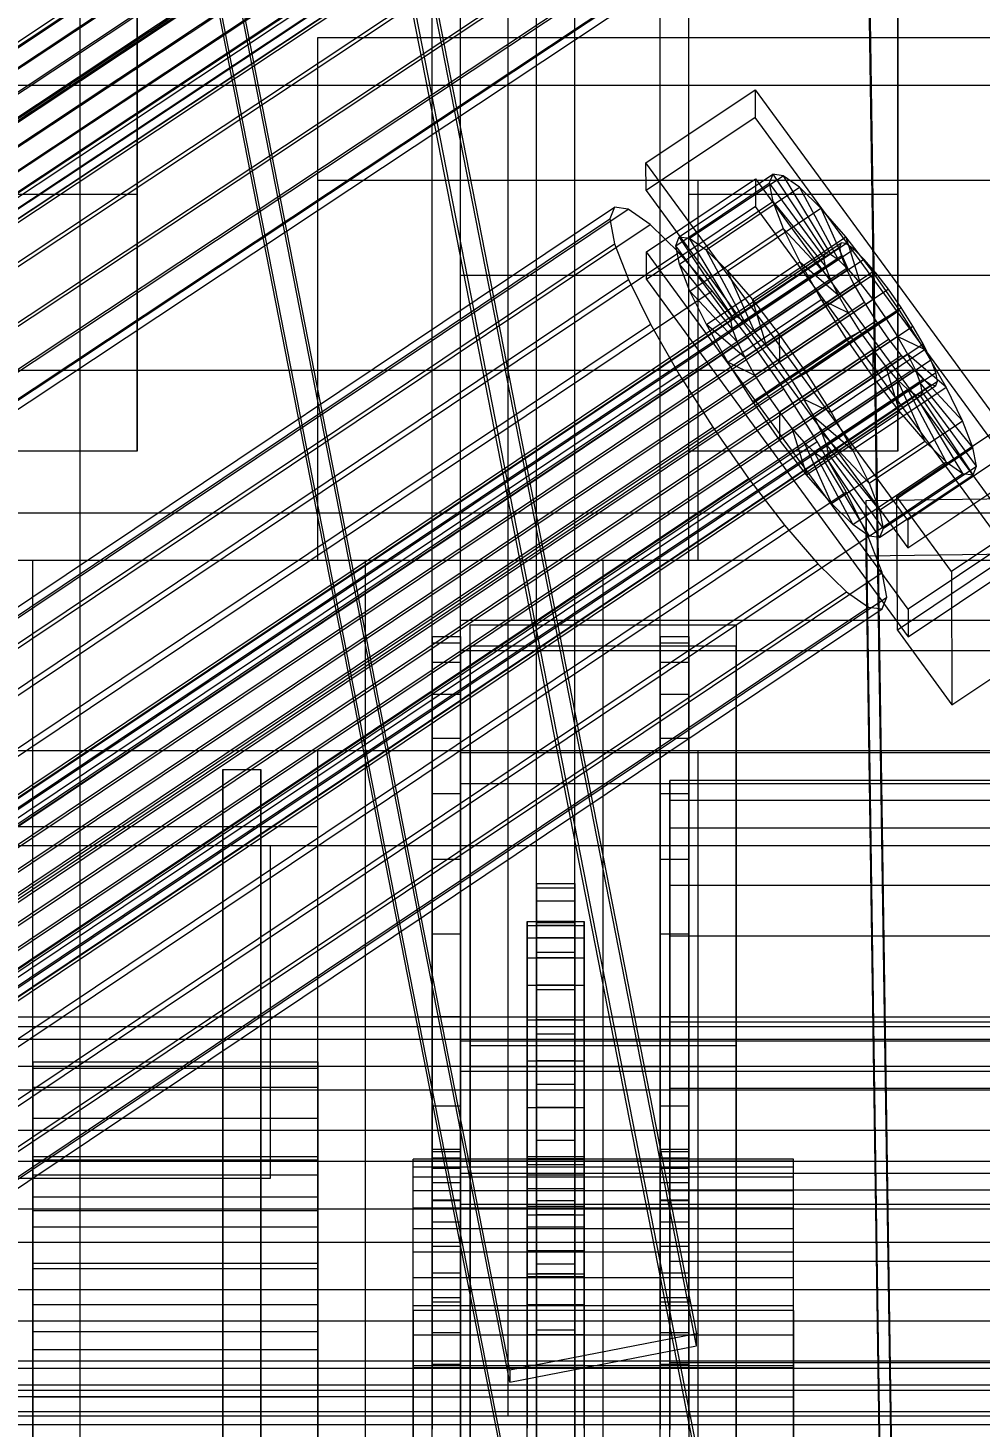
# Model space of a CAD drawing. Header units: millimetres. Extents: x -1970 to 34302, y -65268 to 6837.
# Drawn here: x 269.5 to 369.6, y -34821.2 to -34674 of the extents above; entities that cross this region are included whole.
import ezdxf

# ---------------------------------------------------------------- set-up
doc = ezdxf.new("R2010")
doc.units = ezdxf.units.MM
for name, color, linetype, lineweight in [('COTAS_O', 1, 'Continuous', 0), ('frontal_briquetadora', 7, 'Continuous', 0), ('frontal_C01', 7, 'Continuous', 0), ('frontal_C02', 7, 'Continuous', 0), ('frontal_C05', 7, 'Continuous', 0), ('frontal_C07', 7, 'Continuous', 0), ('frontal_dos-mix', 7, 'Continuous', 0), ('frontal_mezcladora', 7, 'Continuous', 0), ('frontal_tolva_provisional', 7, 'Continuous', 0)]:
    doc.layers.add(name, color=color, linetype=linetype, lineweight=lineweight)
doc.dimstyles.new('R19_100', dxfattribs={"dimtxt": 250, "dimasz": 150, "dimexe": 150, "dimexo": 80, "dimgap": 100, "dimtad": 1, "dimtih": 1, "dimtoh": 1, "dimdsep": 46, "dimcen": 0.09, "dimadec": 0, "dimazin": 0, "dimtfac": 1, "dimtdec": 4, "dimtofl": 0, "dimtmove": 0, "dimatfit": 3, "dimfxl": 1, "dimtolj": 1, "dimtzin": 0, "dimarcsym": 0})

# ---------------------------------------------------------------- blocks, each defined once
blk = doc.blocks.new('*D39')
at = {"layer": 'COTAS_O', "color": 0, "lineweight": -2, "transparency": 16777216}
for p, q in [((-650, -34820), (-650, -34050)), ((650, -34820), (650, -34050)), ((-500, -34200), (500, -34200))]:
    blk.add_line(p, q, dxfattribs=at)
at = {"layer": 'COTAS_O', "color": 0, "transparency": 16777216}
for points in [[(-500, -34175), (-500, -34225), (-650, -34200)], [(500, -34175), (500, -34225), (650, -34200)]]:
    blk.add_solid(points, dxfattribs=at)
at = {"layer": 'Defpoints', "color": 0, "transparency": 16777216}
for p in [(650, -34200), (-650, -34900), (650, -34900)]:
    blk.add_point(p, dxfattribs=at)

msp = doc.modelspace()

# ---------------------------------------------------------------- linework, layer by layer
at = {"layer": 'frontal_briquetadora'}
for p, q in [((210, -34680), (416.55, -34680)), ((210, -34680), (430, -34680)), ((315, -34680), (430, -34680)), ((315, -34700), (315, -34680)), ((315, -34700), (430, -34700)), ((315, -34710), (315, -34700)), ((315, -34710), (430, -34710)), ((315, -34750), (315, -34710)), ((315, -35000), (315, -34710)), ((-1330, -34750), (340, -34750)), ((315, -34750), (430, -34750)), ((340, -34750), (490, -34750)), ((340, -34760), (340, -34750)), ((-1330, -34760), (340, -34760)), ((340, -34760), (490, -34760)), ((340, -34940), (340, -34760))]:
    msp.add_line(p, q, dxfattribs=at)
at = {"layer": 'frontal_C01'}
for p, q in [((143.617, -34758.774), (357.415, -34616.869)), ((141.742, -34760.154), (355.541, -34618.25)), ((144.861, -34760.17), (358.659, -34618.266)), ((142.565, -34761.861), (356.363, -34619.956)), ((359.995, -34619.975), (146.196, -34761.879)), ((143.635, -34763.765), (357.434, -34621.86)), ((147.533, -34763.784), (361.332, -34621.88)), ((144.881, -34765.737), (358.68, -34623.832)), ((148.779, -34765.756), (362.578, -34623.852)), ((345.231, -34624.51), (160.922, -34746.842)), ((146.218, -34767.642), (360.017, -34625.738)), ((149.85, -34767.66), (363.648, -34625.756)), ((147.554, -34769.351), (361.352, -34627.447)), ((150.672, -34769.367), (364.471, -34627.462)), ((148.798, -34770.747), (362.596, -34628.843)), ((151.191, -34770.759), (364.989, -34628.855)), ((149.865, -34771.735), (363.664, -34629.831)), ((150.683, -34772.248), (364.482, -34630.344)), ((151.196, -34772.251), (364.995, -34630.346)), ((151.369, -34771.743), (365.168, -34629.838)), ((153.694, -34752.164), (338.003, -34629.833)), ((164.693, -34752.219), (349.002, -34629.887)), ((157.211, -34757.729), (341.52, -34635.398)), ((168.21, -34757.784), (352.519, -34635.453)), ((160.982, -34763.106), (345.291, -34640.775)), ((171.232, -34763.158), (355.541, -34640.826)), ((360.514, -34833.916), (357.646, -34641.968)), ((164.752, -34767.93), (349.061, -34645.598)), ((173.554, -34767.973), (357.863, -34645.642)), ((360.514, -34840.32), (357.646, -34648.372)), ((168.263, -34771.87), (352.572, -34649.538)), ((175.016, -34771.903), (359.326, -34649.572)), ((171.275, -34774.658), (355.584, -34652.327)), ((175.521, -34774.68), (359.83, -34652.348)), ((173.584, -34776.106), (357.893, -34653.774)), ((175.032, -34776.113), (359.341, -34653.782)), ((430, -34820.934), (-430, -34820.934))]:
    msp.add_line(p, q, dxfattribs=at)
at = {"layer": 'frontal_C02'}
for p, q in [((334.501, -34688.187), (345.969, -34680.504)), ((345.969, -34680.504), (345.981, -34683.427)), ((345.969, -34680.504), (373.501, -34718.097)), ((345.981, -34683.427), (334.513, -34691.11)), ((373.513, -34721.02), (345.981, -34683.427)), ((334.513, -34691.11), (334.501, -34688.187)), ((362.033, -34725.78), (334.501, -34688.187)), ((334.539, -34697.54), (346.008, -34689.857)), ((338.005, -34695.979), (347.835, -34689.393)), ((339.088, -34696.126), (348.918, -34689.54)), ((346.008, -34689.857), (346.02, -34692.779)), ((346.008, -34689.857), (373.539, -34727.449)), ((347.835, -34689.393), (347.47, -34690.323)), ((348.918, -34689.54), (347.835, -34689.393)), ((347.835, -34689.393), (353.378, -34697.714)), ((350.645, -34690.755), (348.918, -34689.54)), ((348.918, -34689.54), (353.892, -34697.784)), ((334.513, -34691.11), (362.045, -34728.703)), ((337.64, -34696.909), (347.47, -34690.323)), ((340.816, -34697.341), (350.645, -34690.755)), ((347.47, -34690.323), (353.205, -34698.155)), ((347.47, -34690.323), (347.847, -34692.267)), ((352.899, -34692.954), (350.645, -34690.755)), ((350.645, -34690.755), (354.71, -34698.36)), ((146.872, -34816.332), (331.181, -34692.848)), ((331.181, -34692.848), (330.692, -34694.092)), ((332.629, -34693.045), (331.181, -34692.848)), ((346.02, -34692.779), (334.551, -34700.463)), ((338.017, -34698.853), (347.847, -34692.267)), ((373.551, -34730.372), (346.02, -34692.779)), ((347.847, -34692.267), (353.384, -34699.076)), ((347.847, -34692.267), (348.941, -34695.093)), ((146.383, -34817.576), (330.692, -34694.092)), ((148.32, -34816.529), (332.629, -34693.045)), ((330.692, -34694.092), (331.197, -34696.691)), ((334.938, -34694.669), (332.629, -34693.045)), ((343.069, -34699.54), (352.899, -34692.954)), ((355.525, -34695.988), (352.899, -34692.954)), ((352.899, -34692.954), (355.777, -34699.401)), ((150.629, -34818.153), (334.938, -34694.669)), ((337.95, -34697.609), (334.938, -34694.669)), ((339.111, -34701.679), (348.941, -34695.093)), ((348.941, -34695.093), (353.902, -34700.415)), ((348.941, -34695.093), (350.678, -34698.608)), ((141.045, -34840.299), (354.844, -34697.057)), ((141.218, -34839.858), (355.017, -34696.617)), ((141.731, -34839.928), (355.53, -34696.687)), ((142.549, -34840.503), (356.348, -34697.262)), ((146.887, -34820.175), (331.197, -34696.691)), ((331.197, -34696.691), (332.659, -34700.469)), ((337.64, -34696.909), (338.005, -34695.979)), ((343.376, -34704.741), (337.64, -34696.909)), ((338.017, -34698.853), (337.64, -34696.909)), ((343.549, -34704.3), (338.005, -34695.979)), ((338.005, -34695.979), (339.088, -34696.126)), ((344.062, -34704.37), (339.088, -34696.126)), ((339.088, -34696.126), (340.816, -34697.341)), ((345.695, -34702.574), (355.525, -34695.988)), ((355.017, -34696.617), (354.844, -34697.057)), ((354.844, -34697.057), (355.022, -34697.978)), ((355.53, -34696.687), (355.017, -34696.617)), ((358.345, -34699.651), (355.525, -34695.988)), ((355.525, -34695.988), (357.021, -34700.839)), ((356.348, -34697.262), (355.53, -34696.687)), ((357.415, -34698.304), (356.348, -34697.262)), ((141.224, -34841.22), (355.022, -34697.978)), ((143.617, -34841.545), (357.415, -34698.304)), ((153.641, -34821.093), (337.95, -34697.609)), ((334.551, -34700.463), (334.539, -34697.54)), ((362.071, -34735.133), (334.539, -34697.54)), ((341.461, -34701.666), (337.95, -34697.609)), ((344.88, -34704.945), (340.816, -34697.341)), ((340.816, -34697.341), (343.069, -34699.54)), ((340.848, -34705.194), (350.678, -34698.608)), ((353.205, -34698.155), (343.376, -34704.741)), ((353.378, -34697.714), (343.549, -34704.3)), ((353.892, -34697.784), (344.062, -34704.37)), ((354.71, -34698.36), (344.88, -34704.945)), ((350.678, -34698.608), (354.725, -34702.079)), ((350.678, -34698.608), (352.938, -34702.572)), ((353.205, -34698.155), (353.378, -34697.714)), ((353.384, -34699.076), (353.205, -34698.155)), ((353.378, -34697.714), (353.892, -34697.784)), ((353.892, -34697.784), (354.71, -34698.36)), ((354.71, -34698.36), (355.777, -34699.401)), ((355.022, -34697.978), (355.541, -34699.317)), ((358.659, -34699.741), (357.415, -34698.304)), ((141.742, -34842.558), (355.541, -34699.317)), ((144.861, -34842.982), (358.659, -34699.741)), ((343.554, -34705.662), (338.017, -34698.853)), ((339.111, -34701.679), (338.017, -34698.853)), ((345.947, -34705.987), (343.069, -34699.54)), ((343.069, -34699.54), (345.695, -34702.574)), ((353.384, -34699.076), (343.554, -34705.662)), ((355.777, -34699.401), (345.947, -34705.987)), ((358.345, -34699.651), (348.515, -34706.236)), ((353.902, -34700.415), (353.384, -34699.076)), ((355.541, -34699.317), (356.363, -34700.982)), ((355.777, -34699.401), (357.021, -34700.839)), ((358.357, -34702.573), (358.345, -34699.651)), ((361.166, -34703.691), (358.345, -34699.651)), ((359.995, -34701.476), (358.659, -34699.741)), ((142.565, -34844.223), (356.363, -34700.982)), ((359.995, -34701.476), (146.196, -34844.717)), ((148.35, -34823.953), (332.659, -34700.469)), ((157.152, -34825.149), (341.461, -34701.666)), ((332.659, -34700.469), (334.981, -34705.168)), ((334.551, -34700.463), (362.083, -34738.056)), ((344.073, -34707), (339.111, -34701.679)), ((340.848, -34705.194), (339.111, -34701.679)), ((345.231, -34706.561), (341.461, -34701.666)), ((353.902, -34700.415), (344.073, -34707)), ((357.021, -34700.839), (347.191, -34707.424)), ((354.725, -34702.079), (353.902, -34700.415)), ((356.363, -34700.982), (357.434, -34702.86)), ((357.021, -34700.839), (358.357, -34702.573)), ((361.332, -34703.39), (359.995, -34701.476)), ((143.635, -34846.101), (357.434, -34702.86)), ((343.108, -34709.158), (352.938, -34702.572)), ((354.725, -34702.079), (344.895, -34708.665)), ((347.191, -34707.424), (345.695, -34702.574)), ((345.695, -34702.574), (348.515, -34706.236)), ((348.527, -34709.159), (358.357, -34702.573)), ((352.938, -34702.572), (355.796, -34703.957)), ((352.938, -34702.572), (355.569, -34706.716)), ((355.796, -34703.957), (354.725, -34702.079)), ((357.434, -34702.86), (358.68, -34704.822)), ((358.357, -34702.573), (359.693, -34704.487)), ((147.533, -34846.631), (361.332, -34703.39)), ((343.549, -34704.3), (343.376, -34704.741)), ((344.062, -34704.37), (343.549, -34704.3)), ((344.88, -34704.945), (344.062, -34704.37)), ((355.796, -34703.957), (345.966, -34710.543)), ((359.693, -34704.487), (349.863, -34711.073)), ((351.336, -34710.277), (361.166, -34703.691)), ((357.042, -34705.92), (355.796, -34703.957)), ((361.166, -34703.691), (359.693, -34704.487)), ((359.693, -34704.487), (360.939, -34706.45)), ((363.797, -34707.835), (361.166, -34703.691)), ((362.578, -34705.352), (361.332, -34703.39)), ((144.881, -34848.064), (358.68, -34704.822)), ((148.779, -34848.594), (362.578, -34705.352)), ((150.672, -34828.652), (334.981, -34705.168)), ((334.981, -34705.168), (338.003, -34710.467)), ((344.895, -34708.665), (340.848, -34705.194)), ((343.108, -34709.158), (340.848, -34705.194)), ((343.376, -34704.741), (343.554, -34705.662)), ((343.554, -34705.662), (344.073, -34707)), ((345.947, -34705.987), (344.88, -34704.945)), ((347.191, -34707.424), (345.947, -34705.987)), ((357.042, -34705.92), (347.212, -34712.506)), ((355.569, -34706.716), (357.042, -34705.92)), ((358.378, -34707.834), (357.042, -34705.92)), ((358.68, -34704.822), (360.017, -34706.736)), ((363.648, -34707.23), (362.578, -34705.352)), ((146.218, -34849.978), (360.017, -34706.736)), ((149.85, -34850.472), (363.648, -34707.23)), ((345.231, -34706.561), (160.922, -34830.045)), ((344.073, -34707), (344.895, -34708.665)), ((349.002, -34711.963), (345.231, -34706.561)), ((345.739, -34713.302), (355.569, -34706.716)), ((348.527, -34709.159), (347.191, -34707.424)), ((348.515, -34706.236), (348.527, -34709.159)), ((348.515, -34706.236), (351.336, -34710.277)), ((360.939, -34706.45), (351.109, -34713.036)), ((355.569, -34706.716), (358.39, -34710.757)), ((360.017, -34706.736), (361.352, -34708.471)), ((363.797, -34707.835), (360.939, -34706.45)), ((360.939, -34706.45), (362.01, -34708.328)), ((364.471, -34708.895), (363.648, -34707.23)), ((147.554, -34851.713), (361.352, -34708.471)), ((150.672, -34852.137), (364.471, -34708.895)), ((344.895, -34708.665), (345.966, -34710.543)), ((358.378, -34707.834), (348.548, -34714.42)), ((362.01, -34708.328), (352.18, -34714.914)), ((353.967, -34714.421), (363.797, -34707.835)), ((358.39, -34710.757), (358.378, -34707.834)), ((359.714, -34709.569), (358.378, -34707.834)), ((361.352, -34708.471), (362.596, -34709.908)), ((366.057, -34711.799), (362.01, -34708.328)), ((362.01, -34708.328), (362.833, -34709.993)), ((366.057, -34711.799), (363.797, -34707.835)), ((364.989, -34710.234), (364.471, -34708.895)), ((148.798, -34853.15), (362.596, -34709.908)), ((151.191, -34853.475), (364.989, -34710.234)), ((153.694, -34833.951), (338.003, -34710.467)), ((338.003, -34710.467), (341.52, -34716.007)), ((345.966, -34710.543), (343.108, -34709.158)), ((345.739, -34713.302), (343.108, -34709.158)), ((349.863, -34711.073), (348.527, -34709.159)), ((349.863, -34711.073), (351.336, -34710.277)), ((359.714, -34709.569), (349.884, -34716.155)), ((351.336, -34710.277), (353.967, -34714.421)), ((362.833, -34709.993), (353.003, -34716.579)), ((361.21, -34714.419), (359.714, -34709.569)), ((360.958, -34711.006), (359.714, -34709.569)), ((362.596, -34709.908), (363.664, -34710.95)), ((367.794, -34715.314), (362.833, -34709.993)), ((362.833, -34709.993), (363.351, -34711.331)), ((365.168, -34711.155), (364.989, -34710.234)), ((149.865, -34854.192), (363.664, -34710.95)), ((150.683, -34854.767), (364.482, -34711.526)), ((151.196, -34854.837), (364.995, -34711.595)), ((151.369, -34854.396), (365.168, -34711.155)), ((164.693, -34835.447), (349.002, -34711.963)), ((345.966, -34710.543), (347.212, -34712.506)), ((348.56, -34717.343), (358.39, -34710.757)), ((352.519, -34717.502), (349.002, -34711.963)), ((351.109, -34713.036), (349.863, -34711.073)), ((360.958, -34711.006), (351.128, -34717.592)), ((363.351, -34711.331), (353.521, -34717.917)), ((356.228, -34718.385), (366.057, -34711.799)), ((358.39, -34710.757), (361.21, -34714.419)), ((363.836, -34717.453), (360.958, -34711.006)), ((362.025, -34712.048), (360.958, -34711.006)), ((368.888, -34718.14), (363.351, -34711.331)), ((363.351, -34711.331), (363.53, -34712.252)), ((363.664, -34710.95), (364.482, -34711.526)), ((364.482, -34711.526), (364.995, -34711.595)), ((364.995, -34711.595), (365.168, -34711.155)), ((367.794, -34715.314), (366.057, -34711.799)), ((347.212, -34712.506), (345.739, -34713.302)), ((348.56, -34717.343), (345.739, -34713.302)), ((347.212, -34712.506), (348.548, -34714.42)), ((352.18, -34714.914), (351.109, -34713.036)), ((351.109, -34713.036), (353.967, -34714.421)), ((362.025, -34712.048), (352.196, -34718.634)), ((362.843, -34712.623), (353.014, -34719.209)), ((363.357, -34712.693), (353.527, -34719.279)), ((363.53, -34712.252), (353.7, -34718.838)), ((366.09, -34719.652), (362.025, -34712.048)), ((362.843, -34712.623), (362.025, -34712.048)), ((367.817, -34720.867), (362.843, -34712.623)), ((363.357, -34712.693), (362.843, -34712.623)), ((363.53, -34712.252), (363.357, -34712.693)), ((368.9, -34721.014), (363.357, -34712.693)), ((369.265, -34720.084), (363.53, -34712.252)), ((348.548, -34714.42), (348.56, -34717.343)), ((348.548, -34714.42), (349.884, -34716.155)), ((351.38, -34721.005), (361.21, -34714.419)), ((353.003, -34716.579), (352.18, -34714.914)), ((352.18, -34714.914), (356.228, -34718.385)), ((353.967, -34714.421), (356.228, -34718.385)), ((361.21, -34714.419), (363.836, -34717.453)), ((157.211, -34839.491), (341.52, -34716.007)), ((341.52, -34716.007), (345.291, -34721.408)), ((349.884, -34716.155), (351.38, -34721.005)), ((349.884, -34716.155), (351.128, -34717.592)), ((357.964, -34721.9), (367.794, -34715.314)), ((360.882, -34723.337), (372.35, -34715.654)), ((368.888, -34718.14), (367.794, -34715.314)), ((168.21, -34840.986), (352.519, -34717.502)), ((351.38, -34721.005), (348.56, -34717.343)), ((351.128, -34717.592), (354.006, -34724.039)), ((351.128, -34717.592), (352.196, -34718.634)), ((355.541, -34722.802), (352.519, -34717.502)), ((353.521, -34717.917), (353.003, -34716.579)), ((353.003, -34716.579), (357.964, -34721.9)), ((354.006, -34724.039), (363.836, -34717.453)), ((363.836, -34717.453), (366.09, -34719.652)), ((352.196, -34718.634), (356.26, -34726.238)), ((352.196, -34718.634), (353.014, -34719.209)), ((353.014, -34719.209), (357.987, -34727.453)), ((353.014, -34719.209), (353.527, -34719.279)), ((353.7, -34718.838), (353.521, -34717.917)), ((353.521, -34717.917), (359.058, -34724.726)), ((353.527, -34719.279), (353.7, -34718.838)), ((353.527, -34719.279), (359.07, -34727.6)), ((353.7, -34718.838), (359.436, -34726.67)), ((356.228, -34718.385), (357.964, -34721.9)), ((359.058, -34724.726), (368.888, -34718.14)), ((373.501, -34718.097), (362.033, -34725.78)), ((369.265, -34720.084), (368.888, -34718.14)), ((356.26, -34726.238), (366.09, -34719.652)), ((359.436, -34726.67), (369.265, -34720.084)), ((366.09, -34719.652), (367.817, -34720.867)), ((368.9, -34721.014), (369.265, -34720.084)), ((160.982, -34844.892), (345.291, -34721.408)), ((345.291, -34721.408), (349.061, -34726.304)), ((354.006, -34724.039), (351.38, -34721.005)), ((357.964, -34721.9), (359.058, -34724.726)), ((357.987, -34727.453), (367.817, -34720.867)), ((359.07, -34727.6), (368.9, -34721.014)), ((362.045, -34728.703), (373.513, -34721.02)), ((367.817, -34720.867), (368.9, -34721.014)), ((171.232, -34846.286), (355.541, -34722.802)), ((357.863, -34727.501), (355.541, -34722.802)), ((357.646, -34723.709), (375.644, -34723.465)), ((357.646, -34729.554), (357.646, -34723.709)), ((360.514, -34917.476), (357.646, -34723.709)), ((360.939, -34737.366), (360.882, -34723.337)), ((366.618, -34731.169), (360.882, -34723.337)), ((378.086, -34723.486), (366.618, -34731.169)), ((356.26, -34726.238), (354.006, -34724.039)), ((359.058, -34724.726), (359.436, -34726.67)), ((164.752, -34849.788), (349.061, -34726.304)), ((349.061, -34726.304), (352.572, -34730.36)), ((357.987, -34727.453), (356.26, -34726.238)), ((359.436, -34726.67), (359.07, -34727.6)), ((362.033, -34725.78), (362.045, -34728.703)), ((173.554, -34850.985), (357.863, -34727.501)), ((359.326, -34731.279), (357.863, -34727.501)), ((359.07, -34727.6), (357.987, -34727.453)), ((373.539, -34727.449), (362.071, -34735.133)), ((375.644, -34729.311), (357.646, -34729.554)), ((360.514, -34923.322), (357.646, -34729.554)), ((168.263, -34853.844), (352.572, -34730.36)), ((352.572, -34730.36), (355.584, -34733.3)), ((372.408, -34729.683), (360.939, -34737.366)), ((362.083, -34738.056), (373.551, -34730.372)), ((175.016, -34854.762), (359.326, -34731.279)), ((359.83, -34733.878), (359.326, -34731.279)), ((366.618, -34731.169), (366.675, -34745.198)), ((171.275, -34856.784), (355.584, -34733.3)), ((175.521, -34857.362), (359.83, -34733.878)), ((355.584, -34733.3), (357.893, -34734.924)), ((359.341, -34735.121), (359.83, -34733.878)), ((173.584, -34858.408), (357.893, -34734.924)), ((175.032, -34858.605), (359.341, -34735.121)), ((357.893, -34734.924), (359.341, -34735.121)), ((362.071, -34735.133), (362.083, -34738.056)), ((360.939, -34737.366), (366.675, -34745.198)), ((366.675, -34745.198), (378.143, -34737.514)), ((430, -34793.253), (-430, -34793.253)), ((430, -34798.253), (-430, -34798.253))]:
    msp.add_line(p, q, dxfattribs=at)
at = {"layer": 'frontal_C05'}
for p, q in [((312, -34818), (312, -34575)), ((315, -34818), (315, -34575)), ((323, -34818), (323, -34575)), ((327, -34818), (327, -34575)), ((336, -34818), (336, -34575)), ((339, -34818), (339, -34575)), ((312, -34738), (312, -34655)), ((315, -34738), (315, -34655)), ((336, -34738), (336, -34655)), ((339, -34738), (339, -34655)), ((300, -34675), (570, -34675)), ((300, -34690), (300, -34675)), ((300, -34690), (340, -34690)), ((300, -34730), (300, -34690)), ((300, -34690), (570, -34690)), ((340, -34730), (340, -34690)), ((270, -34730), (330, -34730)), ((270, -34858), (270, -34730)), ((300, -34730), (340, -34730)), ((305, -34858), (305, -34730)), ((305, -34730), (315, -34730)), ((315, -34858), (315, -34730)), ((330, -34858), (330, -34730)), ((312, -34792), (312, -34738)), ((312, -34738), (312, -34738.684)), ((312, -34738), (315, -34738)), ((315, -34738.684), (315, -34738)), ((315, -34738), (315, -34792)), ((336, -34792), (336, -34738)), ((336, -34738), (336, -34738.684)), ((336, -34738), (339, -34738)), ((339, -34738.684), (339, -34738)), ((339, -34738), (339, -34792)), ((312, -34792.222), (312, -34738.684)), ((312, -34738.684), (312, -34740.726)), ((312, -34738.684), (315, -34738.684)), ((315, -34740.726), (315, -34738.684)), ((315, -34738.684), (315, -34792.222)), ((336, -34792.222), (336, -34738.684)), ((336, -34738.684), (336, -34740.726)), ((336, -34738.684), (339, -34738.684)), ((339, -34740.726), (339, -34738.684)), ((339, -34738.684), (339, -34792.222)), ((312, -34792.886), (312, -34740.726)), ((312, -34740.726), (312, -34744.09)), ((312, -34740.726), (315, -34740.726)), ((315, -34744.09), (315, -34740.726)), ((315, -34740.726), (315, -34792.886)), ((336, -34792.886), (336, -34740.726)), ((336, -34740.726), (336, -34744.09)), ((336, -34740.726), (339, -34740.726)), ((339, -34744.09), (339, -34740.726)), ((339, -34740.726), (339, -34792.886)), ((312, -34793.979), (312, -34744.09)), ((312, -34744.09), (312, -34748.718)), ((312, -34744.09), (315, -34744.09)), ((315, -34748.718), (315, -34744.09)), ((315, -34744.09), (315, -34793.979)), ((336, -34793.979), (336, -34744.09)), ((336, -34744.09), (336, -34748.718)), ((336, -34744.09), (339, -34744.09)), ((339, -34748.718), (339, -34744.09)), ((339, -34744.09), (339, -34793.979)), ((312, -34795.483), (312, -34748.718)), ((312, -34748.718), (312, -34754.532)), ((312, -34748.718), (315, -34748.718)), ((315, -34754.532), (315, -34748.718)), ((315, -34748.718), (315, -34795.483)), ((336, -34795.483), (336, -34748.718)), ((336, -34748.718), (336, -34754.532)), ((336, -34748.718), (339, -34748.718)), ((339, -34754.532), (339, -34748.718)), ((339, -34748.718), (339, -34795.483)), ((-300, -34750), (300, -34750)), ((300, -34758), (300, -34750)), ((312, -34797.373), (312, -34754.532)), ((312, -34754.532), (312, -34761.431)), ((312, -34754.532), (315, -34754.532)), ((315, -34761.431), (315, -34754.532)), ((315, -34754.532), (315, -34797.373)), ((336, -34797.373), (336, -34754.532)), ((336, -34754.532), (336, -34761.431)), ((336, -34754.532), (339, -34754.532)), ((339, -34761.431), (339, -34754.532)), ((339, -34754.532), (339, -34797.373)), ((-300, -34758), (300, -34758)), ((270, -34758), (300, -34758)), ((270, -34858), (270, -34758)), ((300, -34858), (300, -34758)), ((312, -34799.615), (312, -34761.431)), ((312, -34761.431), (312, -34769.299)), ((312, -34761.431), (315, -34761.431)), ((315, -34769.299), (315, -34761.431)), ((315, -34761.431), (315, -34799.615)), ((336, -34799.615), (336, -34761.431)), ((336, -34761.431), (336, -34769.299)), ((336, -34761.431), (339, -34761.431)), ((339, -34769.299), (339, -34761.431)), ((339, -34761.431), (339, -34799.615)), ((323, -34768), (323, -34764)), ((323, -34764), (323, -34764.462)), ((323, -34764), (327, -34764)), ((323, -34768.428), (323, -34764.462)), ((323, -34764.462), (323, -34765.84)), ((323, -34764.462), (327, -34764.462)), ((327, -34764.462), (327, -34764)), ((327, -34764), (327, -34768)), ((327, -34765.84), (327, -34764.462)), ((327, -34764.462), (327, -34768.428)), ((323, -34769.704), (323, -34765.84)), ((323, -34765.84), (323, -34768.111)), ((323, -34765.84), (327, -34765.84)), ((327, -34768.111), (327, -34765.84)), ((327, -34765.84), (327, -34769.704)), ((312, -34802.172), (312, -34769.299)), ((312, -34769.299), (312, -34778)), ((312, -34769.299), (315, -34769.299)), ((315, -34778), (315, -34769.299)), ((315, -34769.299), (315, -34802.172)), ((322, -34792.75), (322, -34768)), ((322, -34768), (322, -34768.428)), ((322, -34768), (328, -34768)), ((322, -34792.966), (322, -34768.428)), ((322, -34768.428), (322, -34769.704)), ((322, -34768.428), (328, -34768.428)), ((323, -34768.428), (323, -34768)), ((327, -34768), (323, -34768)), ((323, -34771.806), (323, -34768.111)), ((323, -34768.111), (323, -34771.235)), ((323, -34768.111), (327, -34768.111)), ((323, -34769.704), (323, -34768.428)), ((327, -34768.428), (323, -34768.428)), ((327, -34768), (327, -34768.428)), ((327, -34771.235), (327, -34768.111)), ((327, -34768.111), (327, -34771.806)), ((327, -34768.428), (327, -34769.704)), ((328, -34768.428), (328, -34768)), ((328, -34768), (328, -34792.75)), ((328, -34769.704), (328, -34768.428)), ((328, -34768.428), (328, -34792.966)), ((336, -34802.172), (336, -34769.299)), ((336, -34769.299), (336, -34778)), ((336, -34769.299), (339, -34769.299)), ((339, -34778), (339, -34769.299)), ((339, -34769.299), (339, -34802.172)), ((322, -34793.61), (322, -34769.704)), ((322, -34769.704), (322, -34771.806)), ((322, -34769.704), (328, -34769.704)), ((323, -34771.806), (323, -34769.704)), ((327, -34769.704), (323, -34769.704)), ((327, -34769.704), (327, -34771.806)), ((328, -34771.806), (328, -34769.704)), ((328, -34769.704), (328, -34793.61)), ((322, -34794.672), (322, -34771.806)), ((322, -34771.806), (322, -34774.699)), ((322, -34771.806), (328, -34771.806)), ((323, -34774.699), (323, -34771.235)), ((323, -34771.235), (323, -34775.159)), ((323, -34771.235), (327, -34771.235)), ((323, -34774.699), (323, -34771.806)), ((327, -34771.806), (323, -34771.806)), ((327, -34775.159), (327, -34771.235)), ((327, -34771.235), (327, -34774.699)), ((327, -34771.806), (327, -34774.699)), ((328, -34774.699), (328, -34771.806)), ((328, -34771.806), (328, -34794.672)), ((322, -34796.133), (322, -34774.699)), ((322, -34774.699), (322, -34778.332)), ((322, -34774.699), (328, -34774.699)), ((323, -34778.332), (323, -34774.699)), ((327, -34774.699), (323, -34774.699)), ((323, -34778.332), (323, -34775.159)), ((323, -34775.159), (323, -34779.816)), ((323, -34775.159), (327, -34775.159)), ((327, -34774.699), (327, -34778.332)), ((327, -34779.816), (327, -34775.159)), ((327, -34775.159), (327, -34778.332)), ((328, -34778.332), (328, -34774.699)), ((328, -34774.699), (328, -34796.133)), ((312, -34805), (312, -34778)), ((312, -34778), (312, -34787.385)), ((312, -34778), (315, -34778)), ((315, -34787.385), (315, -34778)), ((315, -34778), (315, -34805)), ((336, -34805), (336, -34778)), ((336, -34778), (336, -34787.385)), ((336, -34778), (339, -34778)), ((339, -34787.385), (339, -34778)), ((339, -34778), (339, -34805)), ((322, -34797.968), (322, -34778.332)), ((322, -34778.332), (322, -34782.645)), ((322, -34778.332), (328, -34778.332)), ((323, -34782.645), (323, -34778.332)), ((327, -34778.332), (323, -34778.332)), ((327, -34778.332), (327, -34782.645)), ((328, -34782.645), (328, -34778.332)), ((328, -34778.332), (328, -34797.968)), ((323, -34782.645), (323, -34779.816)), ((323, -34779.816), (323, -34785.127)), ((323, -34779.816), (327, -34779.816)), ((327, -34785.127), (327, -34779.816)), ((327, -34779.816), (327, -34782.645)), ((270, -34792.75), (270, -34782.75)), ((270, -34782.75), (270, -34783.427)), ((270, -34782.75), (300, -34782.75)), ((270, -34793.235), (270, -34783.427)), ((270, -34783.427), (270, -34785.433)), ((270, -34783.427), (300, -34783.427)), ((300, -34783.427), (300, -34782.75)), ((300, -34782.75), (300, -34792.75)), ((300, -34785.433), (300, -34783.427)), ((300, -34783.427), (300, -34793.235)), ((322, -34800.146), (322, -34782.645)), ((322, -34782.645), (322, -34787.562)), ((322, -34782.645), (328, -34782.645)), ((323, -34787.562), (323, -34782.645)), ((327, -34782.645), (323, -34782.645)), ((327, -34782.645), (327, -34787.562)), ((328, -34787.562), (328, -34782.645)), ((328, -34782.645), (328, -34800.146)), ((270, -34794.672), (270, -34785.433)), ((270, -34785.433), (270, -34788.691)), ((270, -34785.433), (300, -34785.433)), ((300, -34788.691), (300, -34785.433)), ((300, -34785.433), (300, -34794.672)), ((323, -34787.562), (323, -34785.127)), ((323, -34785.127), (323, -34791)), ((323, -34785.127), (327, -34785.127)), ((327, -34791), (327, -34785.127)), ((327, -34785.127), (327, -34787.562)), ((312, -34808.05), (312, -34787.385)), ((312, -34787.385), (312, -34797.294)), ((312, -34787.385), (315, -34787.385)), ((315, -34797.294), (315, -34787.385)), ((315, -34787.385), (315, -34808.05)), ((322, -34802.629), (322, -34787.562)), ((322, -34787.562), (322, -34793)), ((322, -34787.562), (328, -34787.562)), ((323, -34793), (323, -34787.562)), ((327, -34787.562), (323, -34787.562)), ((327, -34787.562), (327, -34793)), ((328, -34793), (328, -34787.562)), ((328, -34787.562), (328, -34802.629)), ((336, -34808.05), (336, -34787.385)), ((336, -34787.385), (336, -34797.294)), ((336, -34787.385), (339, -34787.385)), ((339, -34797.294), (339, -34787.385)), ((339, -34787.385), (339, -34808.05)), ((270, -34797.005), (270, -34788.691)), ((270, -34788.691), (270, -34793.074)), ((270, -34788.691), (300, -34788.691)), ((300, -34793.074), (300, -34788.691)), ((300, -34788.691), (300, -34797.005)), ((323, -34793), (323, -34791)), ((323, -34791), (323, -34797.335)), ((323, -34791), (327, -34791)), ((327, -34797.335), (327, -34791)), ((327, -34791), (327, -34793)), ((270, -34793.235), (270, -34792.75)), ((300, -34792.75), (270, -34792.75)), ((300, -34792.75), (300, -34793.235)), ((312, -34792.222), (312, -34792)), ((315, -34792), (312, -34792)), ((312, -34792.886), (312, -34792.222)), ((315, -34792.222), (312, -34792.222)), ((312, -34793.979), (312, -34792.886)), ((315, -34792.886), (312, -34792.886)), ((315, -34792), (315, -34792.222)), ((315, -34792.222), (315, -34792.886)), ((315, -34792.886), (315, -34793.979)), ((322, -34792.966), (322, -34792.75)), ((328, -34792.75), (322, -34792.75)), ((328, -34792.75), (328, -34792.966)), ((336, -34792.222), (336, -34792)), ((339, -34792), (336, -34792)), ((336, -34792.886), (336, -34792.222)), ((339, -34792.222), (336, -34792.222)), ((336, -34793.979), (336, -34792.886)), ((339, -34792.886), (336, -34792.886)), ((339, -34792), (339, -34792.222)), ((339, -34792.222), (339, -34792.886)), ((339, -34792.886), (339, -34793.979)), ((270, -34800.146), (270, -34793.074)), ((270, -34793.074), (270, -34798.416)), ((270, -34793.074), (300, -34793.074)), ((270, -34794.672), (270, -34793.235)), ((300, -34793.235), (270, -34793.235)), ((300, -34798.416), (300, -34793.074)), ((300, -34793.074), (300, -34800.146)), ((300, -34793.235), (300, -34794.672)), ((310, -34793.214), (310, -34793)), ((350, -34793), (310, -34793)), ((310, -34793.852), (310, -34793.214)), ((350, -34793.214), (310, -34793.214)), ((310, -34798.454), (310, -34793.627)), ((310, -34794.903), (310, -34793.852)), ((350, -34793.852), (310, -34793.852)), ((312, -34795.483), (312, -34793.979)), ((315, -34793.979), (312, -34793.979)), ((315, -34793.979), (315, -34795.483)), ((322, -34793.61), (322, -34792.966)), ((328, -34792.966), (322, -34792.966)), ((322, -34805.375), (322, -34793)), ((322, -34793), (322, -34798.866)), ((322, -34793), (328, -34793)), ((322, -34794.672), (322, -34793.61)), ((328, -34793.61), (322, -34793.61)), ((323, -34798.866), (323, -34793)), ((327, -34793), (323, -34793)), ((327, -34793), (327, -34798.866)), ((328, -34792.966), (328, -34793.61)), ((328, -34798.866), (328, -34793)), ((328, -34793), (328, -34805.375)), ((328, -34793.61), (328, -34794.672)), ((336, -34795.483), (336, -34793.979)), ((339, -34793.979), (336, -34793.979)), ((339, -34793.979), (339, -34795.483)), ((350, -34793.214), (350, -34793)), ((350, -34793.852), (350, -34793.214)), ((350, -34794.903), (350, -34793.852)), ((270, -34797.005), (270, -34794.672)), ((300, -34794.672), (270, -34794.672)), ((300, -34794.672), (300, -34797.005)), ((310, -34796.349), (310, -34794.903)), ((350, -34794.903), (310, -34794.903)), ((312, -34797.373), (312, -34795.483)), ((315, -34795.483), (312, -34795.483)), ((315, -34795.483), (315, -34797.373)), ((322, -34796.133), (322, -34794.672)), ((328, -34794.672), (322, -34794.672)), ((328, -34794.672), (328, -34796.133)), ((336, -34797.373), (336, -34795.483)), ((339, -34795.483), (336, -34795.483)), ((339, -34795.483), (339, -34797.373)), ((350, -34796.349), (350, -34794.903)), ((270, -34800.146), (270, -34797.005)), ((300, -34797.005), (270, -34797.005)), ((300, -34797.005), (300, -34800.146)), ((310, -34798.166), (310, -34796.349)), ((350, -34796.349), (310, -34796.349)), ((312, -34811.271), (312, -34797.294)), ((312, -34797.294), (312, -34807.558)), ((312, -34797.294), (315, -34797.294)), ((315, -34807.558), (315, -34797.294)), ((315, -34797.294), (315, -34811.271)), ((322, -34797.968), (322, -34796.133)), ((328, -34796.133), (322, -34796.133)), ((323, -34798.866), (323, -34797.335)), ((323, -34797.335), (323, -34804.024)), ((323, -34797.335), (327, -34797.335)), ((327, -34804.024), (327, -34797.335)), ((327, -34797.335), (327, -34798.866)), ((328, -34796.133), (328, -34797.968)), ((336, -34811.271), (336, -34797.294)), ((336, -34797.294), (336, -34807.558)), ((336, -34797.294), (339, -34797.294)), ((339, -34807.558), (339, -34797.294)), ((339, -34797.294), (339, -34811.271)), ((350, -34798.166), (350, -34796.349)), ((270, -34803.972), (270, -34798.416)), ((270, -34798.416), (270, -34804.51)), ((270, -34798.416), (300, -34798.416)), ((300, -34804.51), (300, -34798.416)), ((300, -34798.416), (300, -34803.972)), ((310, -34800.322), (310, -34798.166)), ((350, -34798.166), (310, -34798.166)), ((310, -34807.153), (310, -34798.454)), ((312, -34799.615), (312, -34797.373)), ((315, -34797.373), (312, -34797.373)), ((315, -34797.373), (315, -34799.615)), ((322, -34800.146), (322, -34797.968)), ((328, -34797.968), (322, -34797.968)), ((328, -34797.968), (328, -34800.146)), ((336, -34799.615), (336, -34797.373)), ((339, -34797.373), (336, -34797.373)), ((339, -34797.373), (339, -34799.615)), ((350, -34800.322), (350, -34798.166)), ((270, -34803.972), (270, -34800.146)), ((300, -34800.146), (270, -34800.146)), ((300, -34800.146), (300, -34803.972)), ((312, -34802.172), (312, -34799.615)), ((315, -34799.615), (312, -34799.615)), ((315, -34799.615), (315, -34802.172)), ((322, -34808.337), (322, -34798.866)), ((322, -34798.866), (322, -34805.059)), ((322, -34798.866), (328, -34798.866)), ((322, -34802.629), (322, -34800.146)), ((328, -34800.146), (322, -34800.146)), ((323, -34805.059), (323, -34798.866)), ((327, -34798.866), (323, -34798.866)), ((327, -34798.866), (327, -34805.059)), ((328, -34805.059), (328, -34798.866)), ((328, -34798.866), (328, -34808.337)), ((328, -34800.146), (328, -34802.629)), ((336, -34802.172), (336, -34799.615)), ((339, -34799.615), (336, -34799.615)), ((339, -34799.615), (339, -34802.172)), ((310, -34802.781), (310, -34800.322)), ((350, -34800.322), (310, -34800.322)), ((350, -34802.781), (350, -34800.322)), ((310, -34805.5), (310, -34802.781)), ((350, -34802.781), (310, -34802.781)), ((312, -34805), (312, -34802.172)), ((315, -34802.172), (312, -34802.172)), ((315, -34802.172), (315, -34805)), ((322, -34805.375), (322, -34802.629)), ((328, -34802.629), (322, -34802.629)), ((328, -34802.629), (328, -34805.375)), ((336, -34805), (336, -34802.172)), ((339, -34802.172), (336, -34802.172)), ((339, -34802.172), (339, -34805)), ((350, -34805.5), (350, -34802.781)), ((270, -34808.337), (270, -34803.972)), ((300, -34803.972), (270, -34803.972)), ((270, -34808.337), (270, -34804.51)), ((270, -34804.51), (270, -34811.123)), ((270, -34804.51), (300, -34804.51)), ((300, -34803.972), (300, -34808.337)), ((300, -34811.123), (300, -34804.51)), ((300, -34804.51), (300, -34808.337)), ((323, -34805.059), (323, -34804.024)), ((323, -34804.024), (323, -34810.952)), ((323, -34804.024), (327, -34804.024)), ((327, -34810.952), (327, -34804.024)), ((327, -34804.024), (327, -34805.059)), ((310, -34808.433), (310, -34805.5)), ((350, -34805.5), (310, -34805.5)), ((312, -34808.05), (312, -34805)), ((315, -34805), (312, -34805)), ((315, -34805), (315, -34808.05)), ((322, -34811.465), (322, -34805.059)), ((322, -34805.059), (322, -34811.474)), ((322, -34805.059), (328, -34805.059)), ((322, -34808.337), (322, -34805.375)), ((328, -34805.375), (322, -34805.375)), ((323, -34811.474), (323, -34805.059)), ((327, -34805.059), (323, -34805.059)), ((327, -34805.059), (327, -34811.474)), ((328, -34811.474), (328, -34805.059)), ((328, -34805.059), (328, -34811.465)), ((328, -34805.375), (328, -34808.337)), ((336, -34808.05), (336, -34805)), ((339, -34805), (336, -34805)), ((339, -34805), (339, -34808.05)), ((350, -34808.433), (350, -34805.5)), ((310, -34818), (310, -34807.153)), ((312, -34814.606), (312, -34807.558)), ((312, -34807.558), (312, -34818)), ((312, -34807.558), (315, -34807.558)), ((315, -34818), (315, -34807.558)), ((315, -34807.558), (315, -34814.606)), ((336, -34814.606), (336, -34807.558)), ((336, -34807.558), (336, -34818)), ((336, -34807.558), (339, -34807.558)), ((339, -34818), (339, -34807.558)), ((339, -34807.558), (339, -34814.606)), ((270, -34813.074), (270, -34808.337)), ((300, -34808.337), (270, -34808.337)), ((300, -34808.337), (300, -34813.074)), ((310, -34811.53), (310, -34808.433)), ((350, -34808.433), (310, -34808.433)), ((312, -34811.271), (312, -34808.05)), ((315, -34808.05), (312, -34808.05)), ((315, -34808.05), (315, -34811.271)), ((322, -34811.465), (322, -34808.337)), ((328, -34808.337), (322, -34808.337)), ((328, -34808.337), (328, -34811.465)), ((336, -34811.271), (336, -34808.05)), ((339, -34808.05), (336, -34808.05)), ((339, -34808.05), (339, -34811.271)), ((350, -34811.53), (350, -34808.433)), ((270, -34813.074), (270, -34811.123)), ((270, -34811.123), (270, -34818)), ((270, -34811.123), (300, -34811.123)), ((300, -34818), (300, -34811.123)), ((300, -34811.123), (300, -34813.074)), ((310, -34814.737), (310, -34811.53)), ((350, -34811.53), (310, -34811.53)), ((312, -34814.606), (312, -34811.271)), ((315, -34811.271), (312, -34811.271)), ((315, -34811.271), (315, -34814.606)), ((322, -34814.704), (322, -34811.465)), ((328, -34811.465), (322, -34811.465)), ((322, -34814.704), (322, -34811.474)), ((322, -34811.474), (322, -34818)), ((322, -34811.474), (328, -34811.474)), ((323, -34811.474), (323, -34810.952)), ((323, -34810.952), (323, -34818)), ((323, -34810.952), (327, -34810.952)), ((323, -34818), (323, -34811.474)), ((327, -34811.474), (323, -34811.474)), ((327, -34818), (327, -34810.952)), ((327, -34810.952), (327, -34811.474)), ((327, -34811.474), (327, -34818)), ((328, -34811.465), (328, -34814.704)), ((328, -34818), (328, -34811.474)), ((328, -34811.474), (328, -34814.704)), ((336, -34814.606), (336, -34811.271)), ((339, -34811.271), (336, -34811.271)), ((339, -34811.271), (339, -34814.606)), ((350, -34814.737), (350, -34811.53)), ((270, -34818), (270, -34813.074)), ((300, -34813.074), (270, -34813.074)), ((300, -34813.074), (300, -34818)), ((310, -34818), (310, -34814.737)), ((350, -34814.737), (310, -34814.737)), ((312, -34818), (312, -34814.606)), ((315, -34814.606), (312, -34814.606)), ((315, -34814.606), (315, -34818)), ((322, -34818), (322, -34814.704)), ((328, -34814.704), (322, -34814.704)), ((328, -34814.704), (328, -34818)), ((336, -34818), (336, -34814.606)), ((339, -34814.606), (336, -34814.606)), ((339, -34814.606), (339, -34818)), ((350, -34818), (350, -34814.737)), ((310, -34818), (250, -34818)), ((270, -34818), (300, -34818)), ((270, -34818), (270, -34822.926)), ((270, -34824.877), (270, -34818)), ((300, -34818), (300, -34824.877)), ((300, -34822.926), (300, -34818)), ((310, -34818), (310, -34828.847)), ((310, -34818), (310, -34821.263)), ((310, -34818), (350, -34818)), ((312, -34818), (315, -34818)), ((312, -34818), (312, -34821.394)), ((312, -34828.442), (312, -34818)), ((315, -34818), (315, -34828.442)), ((315, -34821.394), (315, -34818)), ((315, -34818), (336, -34818)), ((322, -34818), (328, -34818)), ((322, -34818), (322, -34821.296)), ((322, -34824.526), (322, -34818)), ((323, -34818), (327, -34818)), ((323, -34818), (323, -34824.526)), ((323, -34825.048), (323, -34818)), ((327, -34818), (327, -34825.048)), ((327, -34824.526), (327, -34818)), ((328, -34818), (328, -34824.526)), ((328, -34821.296), (328, -34818)), ((336, -34818), (339, -34818)), ((336, -34818), (336, -34821.394)), ((336, -34828.442), (336, -34818)), ((339, -34818), (339, -34828.442)), ((339, -34821.394), (339, -34818)), ((350, -34821.263), (350, -34818))]:
    msp.add_line(p, q, dxfattribs=at)
at = {"layer": 'frontal_C07'}
for p, q in [((299.815, -34607.031), (339.815, -34811.366)), ((339.815, -34812.653), (299.815, -34608.318)), ((320.185, -34815.184), (280.185, -34610.849)), ((320.185, -34816.471), (280.185, -34612.136)), ((299.815, -34619.1), (339.815, -34823.435)), ((339.815, -34824.722), (299.815, -34620.387)), ((320.185, -34827.253), (280.185, -34622.917)), ((320.185, -34828.54), (280.185, -34624.205)), ((315, -34739.521), (315, -34736.303)), ((315, -34736.303), (660, -34736.303)), ((315, -34750.258), (315, -34736.303)), ((316, -34739.039), (316, -34736.786)), ((316, -34736.786), (344, -34736.786)), ((316, -34856.397), (316, -34736.786)), ((344, -34736.786), (344, -34739.039)), ((344, -34736.786), (344, -34856.397)), ((660, -34739.521), (315, -34739.521)), ((315, -34739.521), (315, -34753.476)), ((344, -34739.039), (316, -34739.039)), ((316, -34739.039), (316, -34858.65)), ((344, -34858.65), (344, -34739.039)), ((660, -34750.258), (315, -34750.258)), ((315, -34750.258), (315, -34753.476)), ((337, -34755.271), (337, -34753.152)), ((337, -34753.152), (337, -34758.166)), ((387, -34753.152), (337, -34753.152)), ((315, -34753.476), (660, -34753.476)), ((337, -34764.2), (337, -34755.271)), ((387, -34755.271), (337, -34755.271)), ((337, -34758.166), (337, -34769.548)), ((387, -34758.166), (337, -34758.166)), ((337, -34778.578), (337, -34764.2)), ((387, -34764.2), (337, -34764.2)), ((337, -34769.548), (337, -34785.566)), ((387, -34769.548), (337, -34769.548)), ((420, -34778.071), (-420, -34778.071)), ((420, -34779.063), (-420, -34779.063)), ((337, -34796.218), (337, -34778.578)), ((387, -34778.578), (337, -34778.578)), ((420, -34780.418), (-420, -34780.418)), ((315, -34783.774), (315, -34780.556)), ((315, -34780.556), (660, -34780.556)), ((315, -34794.51), (315, -34780.556)), ((316, -34783.291), (316, -34781.039)), ((316, -34781.039), (344, -34781.039)), ((316, -34900.65), (316, -34781.039)), ((344, -34781.039), (344, -34783.291)), ((344, -34781.039), (344, -34900.65)), ((420, -34783.242), (-420, -34783.242)), ((660, -34783.774), (315, -34783.774)), ((315, -34783.774), (315, -34797.729)), ((344, -34783.291), (316, -34783.291)), ((316, -34783.291), (316, -34902.902)), ((344, -34902.902), (344, -34783.291)), ((337, -34785.566), (337, -34803.782)), ((387, -34785.566), (337, -34785.566)), ((420, -34785.746), (-420, -34785.746)), ((420, -34789.973), (-420, -34789.973)), ((420, -34793.244), (-420, -34793.244)), ((660, -34794.51), (315, -34794.51)), ((315, -34794.51), (315, -34797.729)), ((337, -34814.434), (337, -34796.218)), ((337, -34796.218), (387, -34796.218)), ((-420, -34798.23), (420, -34798.23)), ((315, -34797.729), (660, -34797.729)), ((420, -34801.77), (-420, -34801.77)), ((337, -34803.782), (337, -34821.422)), ((387, -34803.782), (337, -34803.782)), ((420, -34806.756), (-420, -34806.756)), ((350, -34808.917), (310, -34808.917)), ((310, -34808.917), (310, -34848.787)), ((310, -34814.951), (310, -34808.917)), ((350, -34848.787), (350, -34808.917)), ((350, -34808.917), (350, -34814.951)), ((420, -34810.027), (-420, -34810.027)), ((339.815, -34811.366), (320.185, -34815.184)), ((339.815, -34812.653), (339.815, -34811.366)), ((320.185, -34816.471), (339.815, -34812.653)), ((420, -34814.254), (-420, -34814.254)), ((350, -34814.951), (310, -34814.951)), ((310, -34814.951), (310, -34854.822)), ((310, -34875.296), (310, -34814.951)), ((337, -34830.452), (337, -34814.434)), ((387, -34814.434), (337, -34814.434)), ((350, -34854.822), (350, -34814.951)), ((350, -34814.951), (350, -34875.296)), ((320.185, -34815.184), (320.185, -34816.471)), ((420, -34816.758), (-420, -34816.758)), ((420, -34819.582), (-420, -34819.582)), ((420, -34820.937), (-420, -34820.937))]:
    msp.add_line(p, q, dxfattribs=at)
at = {"layer": 'frontal_dos-mix'}
msp.add_line((275, -35980), (275, -33282.5), dxfattribs=at)
at = {"layer": 'frontal_mezcladora'}
for p, q in [((281, -34421.488), (281, -34691.488)), ((339, -34691.488), (339, -34421.488)), ((361, -34421.488), (361, -34691.488)), ((281, -34718.512), (281, -34448.512)), ((339, -34718.512), (339, -34448.512)), ((361, -34718.512), (361, -34448.512)), ((320, -34820), (320, -34600)), ((259, -34691.488), (281, -34691.488)), ((281, -34691.488), (281, -34718.512)), ((339, -34718.512), (339, -34691.488)), ((339, -34691.488), (361, -34691.488)), ((361, -34691.488), (361, -34718.512)), ((-625, -34710), (625, -34710)), ((150, -34710), (625, -34710)), ((281, -34718.512), (259, -34718.512)), ((361, -34718.512), (339, -34718.512)), ((-625, -34725), (625, -34725)), ((-625, -34730), (625, -34730)), ((150, -34730), (625, -34730)), ((-600, -34760), (600, -34760)), ((-465, -34760), (295, -34760)), ((295, -34795), (295, -34760)), ((-465, -34795), (295, -34795)), ((210, -34795), (290, -34795)), ((290, -34820), (290, -34795)), ((190, -34815), (420, -34815)), ((190, -34817.284), (420, -34817.284)), ((-600, -34820), (600, -34820)), ((210, -34820), (290, -34820)), ((260, -34820), (320, -34820))]:
    msp.add_line(p, q, dxfattribs=at)
at = {"layer": 'frontal_tolva_provisional'}
for p, q in [((290, -34852), (290, -34752)), ((290, -34752), (290, -35070)), ((290, -34752), (294, -34752)), ((294, -35070), (294, -34752)), ((294, -34752), (294, -34852))]:
    msp.add_line(p, q, dxfattribs=at)

# ---------------------------------------------------------------- dimensions: what is measured, and where the dimension line sits
at = {"layer": 'COTAS_O'}
dim = msp.add_aligned_dim(p1=(-650, -34900), p2=(650, -34900), distance=700, text='<> O', dimstyle='R19_100', dxfattribs=at)
dim.commit()
dim.dimension.update_dxf_attribs({"geometry": '*D39', "text_midpoint": (0, -34200)})

doc.saveas('drawing.dxf')
